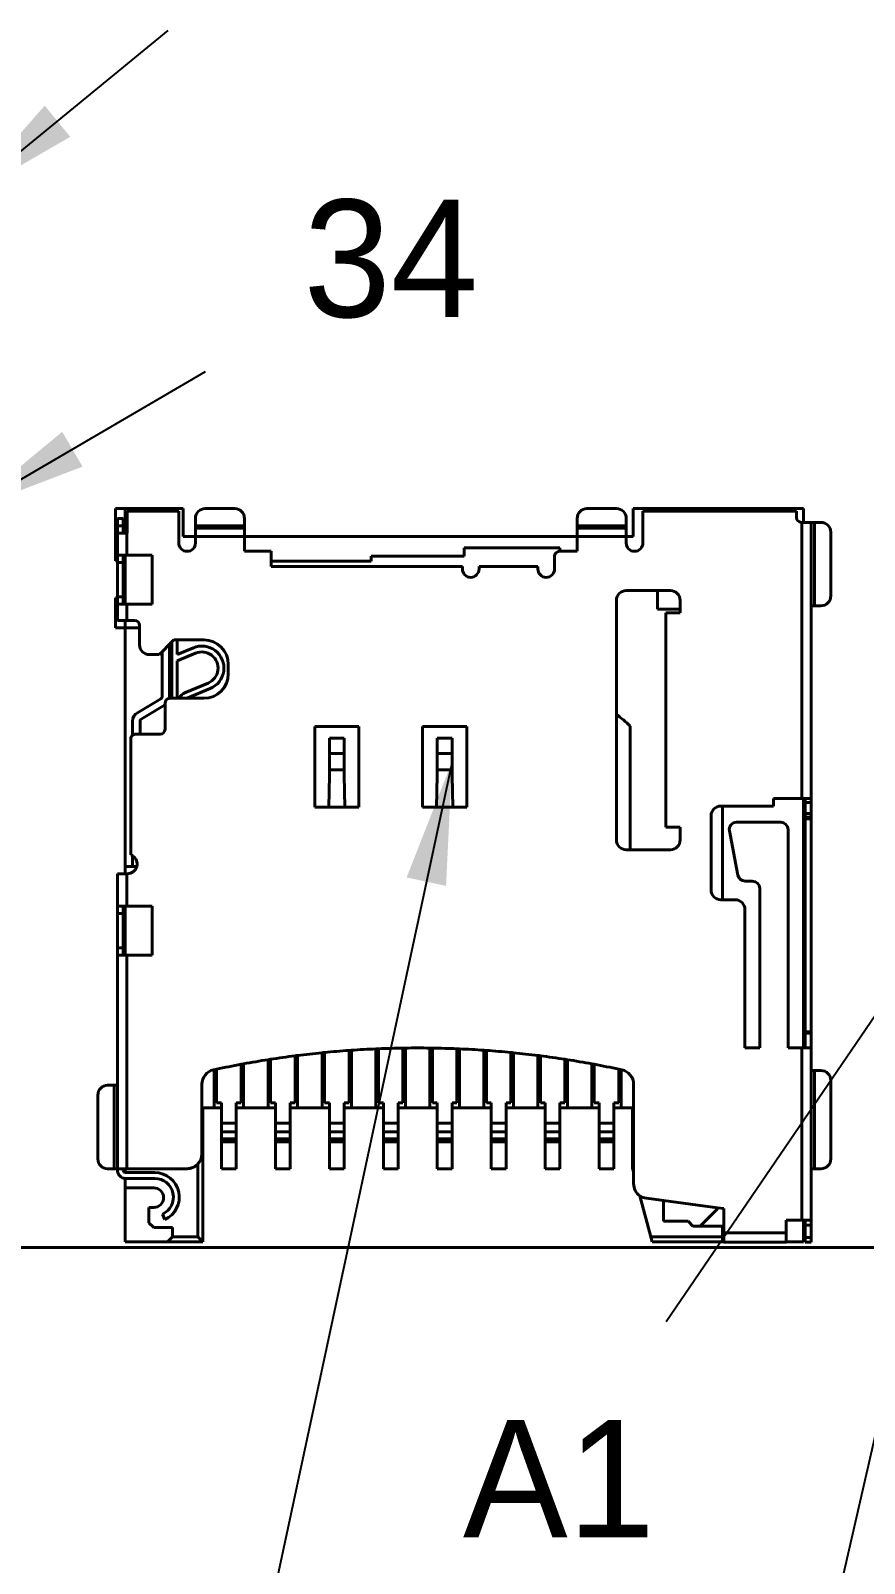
# Model space of a CAD drawing. Header units: millimetres. Extents: x 15 to 205, y 5 to 292.
# Drawn here: x 86.58 to 103.57, y 103.83 to 135.06 of the extents above; entities that cross this region are included whole.
import ezdxf

# ---------------------------------------------------------------- set-up
doc = ezdxf.new("R2010")
doc.units = ezdxf.units.MM
doc.layers.add('Annotations', color=7, linetype='Continuous')
doc.layers.add('Geometries', color=7, linetype='Continuous')
doc.dimstyles.new('ISO-25', dxfattribs={"dimtxt": 2.5, "dimasz": 2.5, "dimexe": 1.25, "dimexo": 0.625, "dimtad": 1, "dimtxsty": 'Standard', "dimcen": 2.5, "dimadec": 0, "dimazin": 0, "dimtfac": 1, "dimtmove": 0, "dimatfit": 3, "dimfxl": 1, "dimarcsym": 0})

msp = doc.modelspace()

# ---------------------------------------------------------------- linework, layer by layer
at = {"layer": 'Geometries', "linetype": 'Continuous', "lineweight": 40}
for p, q in [((88.308, 125.318), (88.508, 125.318)), ((88.308, 124.253), (88.308, 125.318)), ((88.508, 125.318), (89.688, 125.318)), ((88.508, 124.818), (88.508, 125.318)), ((89.598, 125.268), (88.548, 125.268)), ((88.548, 125.268), (88.548, 124.818)), ((89.598, 125.268), (89.598, 124.618)), ((89.688, 125.318), (89.688, 124.748)), ((90.738, 125.318), (90.138, 125.318)), ((97.918, 125.318), (98.518, 125.318)), ((98.858, 125.318), (102.328, 125.318)), ((98.858, 124.748), (98.858, 125.318)), ((102.188, 125.268), (99.058, 125.268)), ((99.058, 125.268), (99.058, 124.618)), ((102.188, 125.268), (102.188, 125.138)), ((102.328, 125.318), (102.328, 125.038)), ((88.348, 125.118), (88.348, 124.968)), ((88.348, 125.118), (88.468, 125.118)), ((88.348, 124.968), (88.348, 124.818)), ((88.348, 124.968), (88.468, 124.968)), ((88.468, 125.118), (88.468, 124.968)), ((88.468, 124.968), (88.468, 124.818)), ((89.938, 124.968), (89.938, 125.118)), ((89.938, 124.918), (89.938, 124.968)), ((90.938, 124.968), (89.938, 124.968)), ((90.938, 124.968), (90.938, 125.118)), ((90.938, 124.918), (90.938, 124.968)), ((97.718, 124.968), (97.718, 125.118)), ((97.718, 124.918), (97.718, 124.968)), ((97.718, 124.968), (98.718, 124.968)), ((98.718, 124.968), (98.718, 125.118)), ((98.718, 124.918), (98.718, 124.968)), ((102.298, 125.038), (102.288, 125.038)), ((102.328, 125.038), (102.298, 125.038)), ((102.298, 125.038), (102.298, 119.408)), ((102.488, 125.038), (102.328, 125.038)), ((102.488, 125.038), (102.558, 125.038)), ((102.488, 125.038), (102.488, 123.338)), ((102.558, 125.038), (102.688, 125.038)), ((102.558, 125.038), (102.558, 123.338)), ((88.468, 124.818), (88.348, 124.818)), ((88.348, 124.818), (88.348, 124.368)), ((88.508, 124.818), (88.468, 124.818)), ((88.538, 124.818), (88.508, 124.818)), ((88.538, 124.818), (88.548, 124.818)), ((88.538, 124.818), (88.538, 124.368)), ((89.688, 124.748), (89.938, 124.748)), ((89.938, 124.748), (89.938, 124.918)), ((90.938, 124.918), (89.938, 124.918)), ((90.938, 124.748), (89.938, 124.748)), ((89.938, 124.618), (89.938, 124.748)), ((90.938, 124.748), (90.938, 124.918)), ((90.938, 124.748), (97.718, 124.748)), ((90.938, 124.748), (90.938, 124.448)), ((97.718, 124.748), (97.718, 124.918)), ((97.718, 124.918), (98.718, 124.918)), ((97.718, 124.748), (98.718, 124.748)), ((97.718, 124.448), (97.718, 124.748)), ((98.718, 124.748), (98.718, 124.918)), ((98.718, 124.748), (98.858, 124.748)), ((98.718, 124.748), (98.718, 124.618)), ((102.888, 124.838), (102.888, 123.538)), ((88.468, 124.368), (88.348, 124.368)), ((88.348, 124.368), (88.348, 124.253)), ((88.468, 124.368), (88.468, 124.253)), ((88.508, 124.368), (88.468, 124.368)), ((88.538, 124.368), (88.508, 124.368)), ((88.508, 124.253), (88.508, 124.368)), ((88.538, 124.368), (89.058, 124.368)), ((89.058, 124.368), (89.058, 123.368)), ((90.938, 124.448), (91.478, 124.448)), ((91.478, 124.448), (91.478, 124.248)), ((93.518, 124.351), (93.518, 124.248)), ((95.418, 124.351), (93.518, 124.351)), ((97.368, 124.518), (95.418, 124.518)), ((95.418, 124.518), (95.418, 124.351)), ((97.258, 124.088), (97.258, 124.348)), ((97.358, 124.448), (97.368, 124.448)), ((97.368, 124.448), (97.368, 124.518)), ((97.368, 124.448), (97.718, 124.448)), ((88.348, 124.253), (88.308, 124.253)), ((88.348, 124.253), (88.348, 124.218)), ((88.348, 124.218), (88.348, 123.518)), ((88.348, 124.218), (88.468, 124.218)), ((88.468, 124.253), (88.468, 124.228)), ((88.508, 124.253), (88.468, 124.253)), ((88.468, 124.228), (88.468, 124.218)), ((88.508, 124.228), (88.468, 124.228)), ((88.468, 124.218), (88.468, 123.528)), ((88.508, 124.228), (88.508, 124.253)), ((88.508, 123.528), (88.508, 124.228)), ((93.518, 124.248), (91.478, 124.248)), ((91.478, 124.248), (91.478, 124.138)), ((91.478, 124.138), (95.378, 124.138)), ((95.378, 124.138), (95.378, 124.088)), ((95.718, 124.138), (96.918, 124.138)), ((95.718, 124.088), (95.718, 124.138)), ((96.918, 124.138), (96.918, 124.088)), ((88.308, 123.503), (88.348, 123.503)), ((88.308, 122.888), (88.308, 123.503)), ((88.348, 123.518), (88.348, 123.503)), ((88.348, 123.518), (88.468, 123.518)), ((88.348, 123.503), (88.348, 123.368)), ((88.468, 123.368), (88.348, 123.368)), ((88.348, 123.368), (88.348, 123.038)), ((88.508, 123.528), (88.468, 123.528)), ((88.468, 123.528), (88.468, 123.518)), ((88.468, 123.518), (88.468, 123.503)), ((88.468, 123.503), (88.468, 123.368)), ((88.468, 123.503), (88.508, 123.503)), ((88.508, 123.368), (88.468, 123.368)), ((88.508, 123.503), (88.508, 123.528)), ((88.508, 123.368), (88.508, 123.503)), ((88.538, 123.368), (88.508, 123.368)), ((88.538, 123.368), (89.058, 123.368)), ((88.538, 123.368), (88.538, 123.038)), ((98.518, 123.448), (98.518, 121.131)), ((99.358, 123.648), (98.718, 123.648)), ((99.358, 123.268), (99.358, 123.648)), ((99.618, 123.648), (99.358, 123.648)), ((99.818, 123.268), (99.818, 123.448)), ((99.358, 123.268), (99.818, 123.268)), ((99.528, 123.198), (99.818, 123.198)), ((99.528, 118.828), (99.528, 123.198)), ((99.818, 123.198), (99.818, 123.268)), ((102.488, 123.338), (102.558, 123.338)), ((102.488, 123.338), (102.488, 123.138)), ((102.488, 123.138), (102.488, 119.408)), ((102.558, 123.338), (102.688, 123.338)), ((88.508, 122.888), (88.308, 122.888)), ((88.508, 123.038), (88.348, 123.038)), ((88.538, 123.038), (88.508, 123.038)), ((88.508, 122.888), (88.508, 123.038)), ((88.508, 122.888), (88.508, 118.028)), ((88.508, 122.888), (88.798, 122.888)), ((88.538, 123.038), (88.698, 123.038)), ((88.798, 122.888), (88.798, 122.938)), ((88.798, 122.543), (88.798, 122.888)), ((89.408, 122.553), (89.258, 122.403)), ((89.458, 122.603), (89.408, 122.553)), ((89.408, 121.488), (89.408, 122.553)), ((89.498, 122.643), (89.458, 122.603)), ((89.458, 122.603), (89.458, 121.453)), ((89.568, 122.643), (89.498, 122.643)), ((89.568, 122.643), (89.568, 122.348)), ((90.108, 122.643), (89.568, 122.643)), ((89.896, 122.484), (89.568, 122.348)), ((89.198, 122.343), (88.998, 122.343)), ((89.258, 122.403), (89.198, 122.343)), ((89.258, 122.403), (89.258, 121.488)), ((89.568, 122.218), (89.942, 122.373)), ((89.568, 122.218), (89.568, 121.453)), ((90.608, 121.953), (90.608, 122.143)), ((90.194, 121.763), (89.735, 121.573)), ((89.781, 121.462), (90.24, 121.652)), ((89.234, 121.445), (88.756, 121.16)), ((88.832, 121.031), (89.31, 121.316)), ((89.318, 121.321), (89.318, 121.353)), ((89.318, 120.823), (89.318, 121.321)), ((89.418, 121.453), (89.458, 121.453)), ((89.458, 121.453), (89.568, 121.453)), ((89.568, 121.453), (89.601, 121.453)), ((89.601, 121.453), (89.763, 121.453)), ((89.763, 121.453), (90.108, 121.453)), ((88.658, 120.988), (88.658, 120.708)), ((88.808, 120.723), (88.808, 120.988)), ((92.368, 120.878), (92.368, 119.238)), ((93.268, 120.878), (92.368, 120.878)), ((93.268, 119.238), (93.268, 120.878)), ((94.568, 120.878), (94.568, 119.238)), ((95.468, 120.878), (94.568, 120.878)), ((95.468, 119.238), (95.468, 120.878)), ((98.518, 121.131), (98.518, 118.568)), ((98.798, 118.368), (98.798, 120.888)), ((88.618, 118.265), (88.618, 120.623)), ((88.658, 120.708), (88.658, 120.703)), ((88.718, 120.723), (88.808, 120.723)), ((88.808, 120.723), (89.218, 120.723)), ((92.668, 120.329), (92.668, 120.643)), ((92.968, 120.643), (92.668, 120.643)), ((92.968, 120.329), (92.968, 120.643)), ((94.868, 120.329), (94.868, 120.643)), ((95.168, 120.643), (94.868, 120.643)), ((95.168, 120.329), (95.168, 120.643)), ((92.668, 119.994), (92.668, 120.329)), ((92.968, 120.329), (92.668, 120.329)), ((92.968, 119.994), (92.968, 120.329)), ((94.868, 119.994), (94.868, 120.329)), ((95.168, 120.329), (94.868, 120.329)), ((95.168, 119.994), (95.168, 120.329)), ((92.668, 119.878), (92.668, 119.994)), ((92.968, 119.994), (92.668, 119.994)), ((92.968, 119.878), (92.968, 119.994)), ((94.868, 119.878), (94.868, 119.994)), ((95.168, 119.994), (94.868, 119.994)), ((95.168, 119.878), (95.168, 119.994)), ((92.668, 119.878), (92.654, 119.238)), ((92.982, 119.238), (92.968, 119.878)), ((94.868, 119.878), (94.854, 119.238)), ((95.182, 119.238), (95.168, 119.878)), ((101.718, 119.258), (101.718, 119.408)), ((102.298, 119.408), (101.718, 119.408)), ((102.328, 119.408), (102.298, 119.408)), ((102.368, 119.408), (102.328, 119.408)), ((102.328, 119.408), (102.328, 114.328)), ((102.368, 119.328), (102.368, 119.408)), ((102.488, 119.408), (102.368, 119.408)), ((102.368, 119.108), (102.368, 119.328)), ((102.488, 119.328), (102.368, 119.328)), ((102.488, 119.328), (102.488, 119.408)), ((102.488, 119.108), (102.488, 119.328)), ((92.368, 119.238), (92.654, 119.238)), ((92.654, 119.238), (92.982, 119.238)), ((92.982, 119.238), (93.268, 119.238)), ((94.568, 119.238), (94.854, 119.238)), ((94.854, 119.238), (95.182, 119.238)), ((95.182, 119.238), (95.468, 119.238)), ((100.448, 119.058), (100.448, 117.548)), ((100.678, 119.258), (100.648, 119.258)), ((100.678, 117.348), (100.678, 119.258)), ((101.718, 119.258), (100.678, 119.258)), ((102.368, 119.028), (102.368, 119.108)), ((102.488, 119.108), (102.368, 119.108)), ((102.368, 119.028), (102.368, 118.998)), ((102.488, 119.028), (102.368, 119.028)), ((102.368, 118.998), (102.368, 114.66)), ((102.488, 118.998), (102.368, 118.998)), ((102.488, 119.028), (102.488, 119.108)), ((102.488, 119.028), (102.488, 118.998)), ((102.488, 118.998), (102.488, 114.66)), ((99.818, 118.828), (99.528, 118.828)), ((99.818, 118.568), (99.818, 118.828)), ((100.821, 118.75), (100.995, 117.85)), ((101.868, 118.928), (100.968, 118.928)), ((102.018, 114.328), (102.018, 118.778)), ((88.658, 118.028), (88.658, 118.245)), ((98.718, 118.368), (98.798, 118.368)), ((98.798, 118.368), (99.618, 118.368)), ((88.508, 117.878), (88.348, 117.878)), ((88.348, 117.878), (88.348, 117.218)), ((88.508, 117.878), (88.508, 118.028)), ((88.508, 118.028), (88.658, 118.028)), ((88.538, 117.878), (88.508, 117.878)), ((88.538, 117.878), (88.548, 117.878)), ((88.538, 117.878), (88.538, 117.218)), ((88.658, 118.028), (88.742, 118.028)), ((101.142, 117.728), (101.288, 117.728)), ((101.438, 117.578), (101.438, 114.328)), ((88.468, 117.218), (88.348, 117.218)), ((88.348, 117.218), (88.348, 117.068)), ((88.508, 117.218), (88.468, 117.218)), ((88.468, 117.218), (88.468, 117.068)), ((88.538, 117.218), (88.508, 117.218)), ((88.508, 116.218), (88.508, 117.218)), ((88.538, 117.218), (89.058, 117.218)), ((89.058, 117.218), (89.058, 116.218)), ((100.648, 117.348), (100.678, 117.348)), ((100.678, 117.348), (100.938, 117.348)), ((101.138, 117.148), (101.138, 114.328)), ((88.348, 117.068), (88.348, 116.368)), ((88.348, 117.068), (88.468, 117.068)), ((88.468, 117.068), (88.468, 116.368)), ((88.348, 116.368), (88.348, 116.218)), ((88.348, 116.368), (88.468, 116.368)), ((88.468, 116.218), (88.348, 116.218)), ((88.348, 116.218), (88.348, 113.718)), ((88.468, 116.368), (88.468, 116.218)), ((88.508, 116.218), (88.468, 116.218)), ((88.538, 116.218), (88.508, 116.218)), ((88.538, 116.218), (89.058, 116.218)), ((88.538, 116.218), (88.538, 111.868)), ((102.368, 114.66), (102.368, 114.628)), ((102.368, 114.66), (102.488, 114.66)), ((102.368, 114.328), (102.368, 114.628)), ((102.488, 114.628), (102.368, 114.628)), ((102.488, 114.66), (102.488, 114.628)), ((102.488, 114.328), (102.488, 114.628)), ((93.618, 114.31), (93.618, 114.058)), ((93.668, 114.058), (93.668, 114.312)), ((94.168, 114.058), (94.168, 114.326)), ((94.218, 114.058), (94.218, 114.326)), ((94.718, 114.326), (94.718, 114.058)), ((94.768, 114.058), (94.768, 114.326)), ((95.268, 114.058), (95.268, 114.312)), ((95.318, 114.058), (95.318, 114.31)), ((101.438, 114.328), (101.138, 114.328)), ((102.298, 114.328), (102.018, 114.328)), ((102.328, 114.328), (102.298, 114.328)), ((102.298, 114.328), (102.298, 110.818)), ((102.368, 114.328), (102.328, 114.328)), ((102.488, 114.328), (102.368, 114.328)), ((102.488, 114.328), (102.488, 113.868)), ((90.918, 113.108), (90.918, 114.004)), ((91.418, 114.089), (91.418, 114.058)), ((91.468, 114.058), (91.418, 114.058)), ((91.418, 114.058), (91.418, 113.108)), ((91.468, 114.058), (91.468, 114.097)), ((91.468, 113.208), (91.468, 114.058)), ((91.968, 114.058), (91.968, 114.168)), ((92.018, 114.058), (91.968, 114.058)), ((91.968, 113.208), (91.968, 114.058)), ((92.018, 114.058), (92.018, 114.174)), ((92.018, 113.108), (92.018, 114.058)), ((92.518, 114.231), (92.518, 114.058)), ((92.568, 114.058), (92.518, 114.058)), ((92.518, 114.058), (92.518, 113.108)), ((92.568, 114.058), (92.568, 114.236)), ((92.568, 113.208), (92.568, 114.058)), ((93.068, 114.058), (93.068, 114.278)), ((93.118, 114.058), (93.068, 114.058)), ((93.068, 113.208), (93.068, 114.058)), ((93.118, 114.058), (93.118, 114.281)), ((93.118, 113.108), (93.118, 114.058)), ((93.668, 114.058), (93.618, 114.058)), ((93.618, 114.058), (93.618, 113.108)), ((93.668, 113.208), (93.668, 114.058)), ((94.218, 114.058), (94.168, 114.058)), ((94.168, 113.208), (94.168, 114.058)), ((94.218, 113.108), (94.218, 114.058)), ((94.768, 114.058), (94.718, 114.058)), ((94.718, 114.058), (94.718, 113.108)), ((94.768, 113.208), (94.768, 114.058)), ((95.318, 114.058), (95.268, 114.058)), ((95.268, 113.208), (95.268, 114.058)), ((95.318, 113.108), (95.318, 114.058)), ((95.818, 114.281), (95.818, 114.058)), ((95.868, 114.058), (95.818, 114.058)), ((95.818, 114.058), (95.818, 113.108)), ((95.868, 114.058), (95.868, 114.278)), ((95.868, 113.208), (95.868, 114.058)), ((96.368, 114.058), (96.368, 114.236)), ((96.418, 114.058), (96.368, 114.058)), ((96.368, 113.208), (96.368, 114.058)), ((96.418, 114.058), (96.418, 114.231)), ((96.418, 113.108), (96.418, 114.058)), ((96.918, 114.174), (96.918, 114.058)), ((96.968, 114.058), (96.918, 114.058)), ((96.918, 114.058), (96.918, 113.108)), ((96.968, 114.058), (96.968, 114.168)), ((96.968, 113.208), (96.968, 114.058)), ((97.468, 114.058), (97.468, 114.097)), ((97.518, 114.058), (97.468, 114.058)), ((97.468, 113.208), (97.468, 114.058)), ((97.518, 114.058), (97.518, 114.089)), ((97.518, 113.108), (97.518, 114.058)), ((98.018, 114.004), (98.018, 113.108)), ((88.348, 113.568), (88.348, 113.718)), ((90.318, 113.884), (90.318, 113.108)), ((90.368, 113.208), (90.368, 113.895)), ((90.868, 113.208), (90.868, 113.995)), ((98.068, 113.208), (98.068, 113.995)), ((98.568, 113.208), (98.568, 113.895)), ((98.618, 113.108), (98.618, 113.884)), ((102.488, 113.868), (102.558, 113.868)), ((102.488, 113.868), (102.488, 111.868)), ((102.558, 113.868), (102.688, 113.868)), ((102.558, 113.868), (102.558, 111.868)), ((88.278, 113.568), (88.148, 113.568)), ((88.348, 113.568), (88.278, 113.568)), ((88.278, 111.868), (88.278, 113.568)), ((88.348, 113.568), (88.348, 111.868)), ((90.068, 113.588), (90.068, 113.108)), ((98.868, 111.803), (98.868, 113.588)), ((102.888, 113.668), (102.888, 112.068)), ((87.948, 112.068), (87.948, 113.368)), ((90.068, 113.108), (90.088, 113.108)), ((90.068, 113.108), (90.068, 112.168)), ((90.088, 113.108), (90.088, 110.378)), ((90.088, 113.108), (90.318, 113.108)), ((90.468, 113.108), (90.318, 113.108)), ((90.468, 113.208), (90.368, 113.208)), ((90.468, 113.108), (90.468, 113.208)), ((90.468, 112.797), (90.468, 113.108)), ((90.768, 113.108), (90.768, 113.208)), ((90.868, 113.208), (90.768, 113.208)), ((90.918, 113.108), (90.768, 113.108)), ((90.768, 112.797), (90.768, 113.108)), ((90.918, 113.108), (91.418, 113.108)), ((91.568, 113.108), (91.418, 113.108)), ((91.568, 113.208), (91.468, 113.208)), ((91.568, 113.108), (91.568, 113.208)), ((91.568, 112.797), (91.568, 113.108)), ((91.868, 113.108), (91.868, 113.208)), ((91.968, 113.208), (91.868, 113.208)), ((91.868, 112.797), (91.868, 113.108)), ((92.018, 113.108), (91.868, 113.108)), ((92.018, 113.108), (92.518, 113.108)), ((92.668, 113.108), (92.518, 113.108)), ((92.668, 113.208), (92.568, 113.208)), ((92.668, 113.108), (92.668, 113.208)), ((92.668, 112.797), (92.668, 113.108)), ((92.968, 113.108), (92.968, 113.208)), ((93.068, 113.208), (92.968, 113.208)), ((93.118, 113.108), (92.968, 113.108)), ((92.968, 112.797), (92.968, 113.108)), ((93.118, 113.108), (93.618, 113.108)), ((93.768, 113.108), (93.618, 113.108)), ((93.768, 113.208), (93.668, 113.208)), ((93.768, 113.108), (93.768, 113.208)), ((93.768, 112.797), (93.768, 113.108)), ((94.068, 113.108), (94.068, 113.208)), ((94.168, 113.208), (94.068, 113.208)), ((94.218, 113.108), (94.068, 113.108)), ((94.068, 112.797), (94.068, 113.108)), ((94.218, 113.108), (94.718, 113.108)), ((94.868, 113.108), (94.718, 113.108)), ((94.868, 113.208), (94.768, 113.208)), ((94.868, 113.108), (94.868, 113.208)), ((94.868, 112.797), (94.868, 113.108)), ((95.168, 113.108), (95.168, 113.208)), ((95.268, 113.208), (95.168, 113.208)), ((95.318, 113.108), (95.168, 113.108)), ((95.168, 112.797), (95.168, 113.108)), ((95.318, 113.108), (95.818, 113.108)), ((95.968, 113.108), (95.818, 113.108)), ((95.968, 113.208), (95.868, 113.208)), ((95.968, 113.108), (95.968, 113.208)), ((95.968, 112.797), (95.968, 113.108)), ((96.368, 113.208), (96.268, 113.208)), ((96.268, 113.108), (96.268, 113.208)), ((96.418, 113.108), (96.268, 113.108)), ((96.268, 112.797), (96.268, 113.108)), ((96.418, 113.108), (96.918, 113.108)), ((97.068, 113.108), (96.918, 113.108)), ((97.068, 113.208), (96.968, 113.208)), ((97.068, 113.108), (97.068, 113.208)), ((97.068, 112.797), (97.068, 113.108)), ((97.368, 113.108), (97.368, 113.208)), ((97.468, 113.208), (97.368, 113.208)), ((97.518, 113.108), (97.368, 113.108)), ((97.368, 112.797), (97.368, 113.108)), ((97.518, 113.108), (98.018, 113.108)), ((98.168, 113.108), (98.018, 113.108)), ((98.168, 113.208), (98.068, 113.208)), ((98.168, 113.108), (98.168, 113.208)), ((98.168, 112.797), (98.168, 113.108)), ((98.468, 113.108), (98.468, 113.208)), ((98.568, 113.208), (98.468, 113.208)), ((98.618, 113.108), (98.468, 113.108)), ((98.468, 112.797), (98.468, 113.108)), ((98.618, 113.108), (98.848, 113.108)), ((98.848, 111.878), (98.848, 113.108)), ((90.468, 112.621), (90.468, 112.797)), ((90.768, 112.797), (90.468, 112.797)), ((90.768, 112.621), (90.768, 112.797)), ((91.568, 112.621), (91.568, 112.797)), ((91.868, 112.797), (91.568, 112.797)), ((91.868, 112.621), (91.868, 112.797)), ((92.668, 112.621), (92.668, 112.797)), ((92.968, 112.797), (92.668, 112.797)), ((92.968, 112.621), (92.968, 112.797)), ((93.768, 112.621), (93.768, 112.797)), ((94.068, 112.797), (93.768, 112.797)), ((94.068, 112.621), (94.068, 112.797)), ((94.868, 112.621), (94.868, 112.797)), ((95.168, 112.797), (94.868, 112.797)), ((95.168, 112.621), (95.168, 112.797)), ((95.968, 112.621), (95.968, 112.797)), ((96.268, 112.797), (95.968, 112.797)), ((96.268, 112.621), (96.268, 112.797)), ((97.068, 112.621), (97.068, 112.797)), ((97.368, 112.797), (97.068, 112.797)), ((97.368, 112.621), (97.368, 112.797)), ((98.168, 112.621), (98.168, 112.797)), ((98.468, 112.797), (98.168, 112.797)), ((98.468, 112.621), (98.468, 112.797)), ((90.468, 112.479), (90.468, 112.621)), ((90.768, 112.621), (90.468, 112.621)), ((90.468, 112.418), (90.468, 112.479)), ((90.768, 112.479), (90.468, 112.479)), ((90.768, 112.479), (90.768, 112.621)), ((90.768, 112.418), (90.768, 112.479)), ((91.568, 112.479), (91.568, 112.621)), ((91.868, 112.621), (91.568, 112.621)), ((91.568, 112.418), (91.568, 112.479)), ((91.868, 112.479), (91.568, 112.479)), ((91.868, 112.479), (91.868, 112.621)), ((91.868, 112.418), (91.868, 112.479)), ((92.668, 112.479), (92.668, 112.621)), ((92.968, 112.621), (92.668, 112.621)), ((92.668, 112.418), (92.668, 112.479)), ((92.968, 112.479), (92.668, 112.479)), ((92.968, 112.479), (92.968, 112.621)), ((92.968, 112.418), (92.968, 112.479)), ((93.768, 112.479), (93.768, 112.621)), ((94.068, 112.621), (93.768, 112.621)), ((93.768, 112.418), (93.768, 112.479)), ((94.068, 112.479), (93.768, 112.479)), ((94.068, 112.479), (94.068, 112.621)), ((94.068, 112.418), (94.068, 112.479)), ((94.868, 112.479), (94.868, 112.621)), ((95.168, 112.621), (94.868, 112.621)), ((94.868, 112.418), (94.868, 112.479)), ((95.168, 112.479), (94.868, 112.479)), ((95.168, 112.479), (95.168, 112.621)), ((95.168, 112.418), (95.168, 112.479)), ((95.968, 112.479), (95.968, 112.621)), ((96.268, 112.621), (95.968, 112.621)), ((95.968, 112.418), (95.968, 112.479)), ((96.268, 112.479), (95.968, 112.479)), ((96.268, 112.479), (96.268, 112.621)), ((96.268, 112.418), (96.268, 112.479)), ((97.068, 112.479), (97.068, 112.621)), ((97.368, 112.621), (97.068, 112.621)), ((97.068, 112.418), (97.068, 112.479)), ((97.368, 112.479), (97.068, 112.479)), ((97.368, 112.479), (97.368, 112.621)), ((97.368, 112.418), (97.368, 112.479)), ((98.168, 112.479), (98.168, 112.621)), ((98.468, 112.621), (98.168, 112.621)), ((98.168, 112.418), (98.168, 112.479)), ((98.468, 112.479), (98.168, 112.479)), ((98.468, 112.479), (98.468, 112.621)), ((98.468, 112.418), (98.468, 112.479)), ((90.468, 111.868), (90.468, 112.418)), ((90.768, 112.418), (90.468, 112.418)), ((90.768, 111.868), (90.768, 112.418)), ((91.568, 111.868), (91.568, 112.418)), ((91.868, 112.418), (91.568, 112.418)), ((91.868, 111.868), (91.868, 112.418)), ((92.668, 111.868), (92.668, 112.418)), ((92.968, 112.418), (92.668, 112.418)), ((92.968, 111.868), (92.968, 112.418)), ((93.768, 111.868), (93.768, 112.418)), ((94.068, 112.418), (93.768, 112.418)), ((94.068, 111.868), (94.068, 112.418)), ((94.868, 111.868), (94.868, 112.418)), ((95.168, 112.418), (94.868, 112.418)), ((95.168, 111.868), (95.168, 112.418)), ((95.968, 111.868), (95.968, 112.418)), ((96.268, 112.418), (95.968, 112.418)), ((96.268, 111.868), (96.268, 112.418)), ((97.068, 111.868), (97.068, 112.418)), ((97.368, 112.418), (97.068, 112.418)), ((97.368, 111.868), (97.368, 112.418)), ((98.168, 111.868), (98.168, 112.418)), ((98.468, 112.418), (98.168, 112.418)), ((98.468, 111.868), (98.468, 112.418)), ((88.278, 111.868), (88.148, 111.868)), ((88.348, 111.868), (88.278, 111.868)), ((88.468, 111.868), (88.348, 111.868)), ((88.348, 111.868), (88.348, 111.838)), ((88.508, 111.868), (88.468, 111.868)), ((88.468, 111.838), (88.468, 111.868)), ((88.538, 111.868), (88.508, 111.868)), ((88.508, 111.789), (88.508, 111.868)), ((88.538, 111.868), (89.768, 111.868)), ((89.988, 111.964), (89.988, 110.478)), ((90.768, 111.868), (90.468, 111.868)), ((91.868, 111.868), (91.568, 111.868)), ((92.968, 111.868), (92.668, 111.868)), ((94.068, 111.868), (93.768, 111.868)), ((95.168, 111.868), (94.868, 111.868)), ((96.268, 111.868), (95.968, 111.868)), ((97.368, 111.868), (97.068, 111.868)), ((98.468, 111.868), (98.168, 111.868)), ((98.848, 111.878), (98.868, 111.803)), ((102.488, 111.868), (102.558, 111.868)), ((102.488, 111.868), (102.488, 110.818)), ((102.558, 111.868), (102.688, 111.868)), ((88.508, 111.478), (88.508, 111.668)), ((89.108, 111.788), (88.518, 111.788)), ((88.518, 111.668), (89.108, 111.668)), ((98.868, 111.563), (98.868, 111.803)), ((88.508, 111.478), (89.088, 111.478)), ((88.508, 110.378), (88.508, 111.478)), ((98.998, 111.316), (99.221, 110.478)), ((99.478, 111.219), (99.129, 111.265)), ((99.478, 111.219), (99.478, 110.798)), ((100.578, 111.073), (99.478, 111.219)), ((89.088, 111.078), (88.988, 111.078)), ((88.988, 111.078), (88.988, 110.768)), ((89.264, 110.941), (89.313, 110.832)), ((100.578, 111.048), (100.228, 110.698)), ((100.578, 111.073), (100.578, 111.048)), ((100.708, 111.056), (100.578, 111.073)), ((100.708, 110.558), (100.708, 111.056)), ((88.988, 110.768), (89.088, 110.668)), ((89.088, 110.668), (89.468, 110.668)), ((89.468, 110.478), (89.468, 110.668)), ((99.478, 110.798), (99.978, 110.798)), ((99.978, 110.798), (100.078, 110.698)), ((100.228, 110.698), (100.078, 110.698)), ((100.228, 110.698), (100.678, 110.698)), ((100.678, 110.478), (100.678, 110.698)), ((102.298, 110.818), (101.978, 110.818)), ((101.978, 110.558), (101.978, 110.818)), ((102.328, 110.818), (102.298, 110.818)), ((102.368, 110.818), (102.328, 110.818)), ((102.328, 110.818), (102.328, 110.378)), ((102.488, 110.818), (102.368, 110.818)), ((102.368, 110.718), (102.368, 110.818)), ((102.368, 110.468), (102.368, 110.718)), ((102.488, 110.718), (102.368, 110.718)), ((102.488, 110.718), (102.488, 110.818)), ((102.488, 110.468), (102.488, 110.718)), ((116.355, 110.259), (60.443, 110.259)), ((89.368, 110.378), (88.508, 110.378)), ((89.368, 110.378), (89.468, 110.478)), ((90.088, 110.378), (89.368, 110.378)), ((89.988, 110.478), (89.468, 110.478)), ((90.088, 110.378), (89.988, 110.478)), ((99.221, 110.478), (99.248, 110.378)), ((100.678, 110.478), (99.221, 110.478)), ((100.678, 110.378), (99.248, 110.378)), ((100.678, 110.478), (100.678, 110.378)), ((100.678, 110.478), (100.708, 110.448)), ((100.678, 110.378), (100.708, 110.378)), ((100.708, 110.448), (100.708, 110.558)), ((101.978, 110.558), (100.708, 110.558)), ((100.708, 110.378), (100.708, 110.448)), ((100.708, 110.368), (100.708, 110.378)), ((101.978, 110.368), (100.708, 110.368)), ((101.978, 110.558), (101.978, 110.381)), ((101.978, 110.381), (101.978, 110.378)), ((101.978, 110.378), (101.978, 110.368)), ((102.328, 110.378), (101.978, 110.378)), ((102.368, 110.468), (102.368, 110.368)), ((102.488, 110.468), (102.368, 110.468)), ((102.368, 110.368), (102.488, 110.368)), ((102.488, 110.468), (102.488, 110.368))]:
    msp.add_line(p, q, dxfattribs=at)
for centre, radius, start, end in [((90.138, 125.118), 0.2, 90, 180), ((90.738, 125.118), 0.2, 0, 90), ((97.918, 125.118), 0.2, 90, 180), ((98.518, 125.118), 0.2, 0, 90), ((102.288, 125.138), 0.1, 180, 270), ((102.688, 124.838), 0.2, 0, 90), ((89.768, 124.618), 0.17, 180, 0), ((98.888, 124.618), 0.17, 180, 0), ((97.358, 124.348), 0.1, 90, 180), ((95.548, 124.088), 0.17, 180, 0), ((97.088, 124.088), 0.17, 180, 0), ((98.718, 123.448), 0.2, 90, 180), ((99.618, 123.448), 0.2, 0, 90), ((102.688, 123.538), 0.2, 270, 0), ((88.698, 122.938), 0.1, 0, 90), ((88.998, 122.543), 0.2, 180, 270), ((90.068, 122.068), 0.45, 292.4955, 112.4955), ((90.108, 122.143), 0.5, 0, 90), ((90.068, 122.068), 0.33, 292.4955, 112.4955), ((90.108, 121.953), 0.5, 270, 0), ((89.838, 121.323), 0.27, 112.4955, 151.2996), ((89.208, 121.488), 0.05, 300.8273, 0), ((89.208, 121.488), 0.2, 300.8273, 303.367), ((89.418, 121.353), 0.1, 97.6112, 180), ((89.208, 121.488), 0.2, 349.6649, 0), ((89.418, 121.353), 0.1, 90, 97.6112), ((89.838, 121.323), 0.15, 112.4955, 120.1842), ((88.858, 120.988), 0.2, 120.8273, 180), ((88.858, 120.988), 0.05, 120.8273, 180), ((94.468, 116.175), 6.4, 47.4244, 50.7421), ((88.718, 120.623), 0.1, 126.8699, 180), ((88.718, 120.623), 0.1, 90, 126.8699), ((89.218, 120.823), 0.1, 270, 0), ((100.648, 119.058), 0.2, 90, 180), ((100.968, 118.778), 0.15, 90, 190.9302), ((101.868, 118.778), 0.15, 0, 90), ((98.718, 118.568), 0.2, 180, 270), ((99.618, 118.568), 0.2, 270, 0), ((88.548, 118.078), 0.2, 56.633, 69.5127), ((88.548, 118.078), 0.2, 345.5225, 56.633), ((88.548, 118.078), 0.2, 270, 345.5225), ((101.142, 117.878), 0.15, 190.9302, 270), ((100.648, 117.548), 0.2, 180, 270), ((101.288, 117.578), 0.15, 0, 90), ((100.938, 117.148), 0.2, 0, 90), ((94.468, 94.718), 19.61, 92.4843, 93.9475), ((94.468, 94.718), 19.61, 92.3381, 92.4843), ((94.468, 94.718), 19.61, 90.8766, 92.3381), ((94.468, 94.718), 19.61, 90.7305, 90.8766), ((94.468, 94.718), 19.61, 89.2695, 90.7305), ((94.468, 94.718), 19.61, 89.1234, 89.2695), ((94.468, 94.718), 19.61, 87.6619, 89.1234), ((94.468, 94.718), 19.61, 87.5157, 87.6619), ((94.468, 94.718), 19.61, 86.0525, 87.5157), ((94.468, 94.718), 19.61, 100.4298, 100.5783), ((94.468, 94.718), 19.61, 98.9477, 100.4298), ((94.468, 94.718), 19.61, 98.7998, 98.9477), ((94.468, 94.718), 19.61, 97.3243, 98.7998), ((94.468, 94.718), 19.61, 97.1771, 97.3243), ((94.468, 94.718), 19.61, 95.7069, 97.1771), ((94.468, 94.718), 19.61, 95.5601, 95.7069), ((94.468, 94.718), 19.61, 94.094, 95.5601), ((94.468, 94.718), 19.61, 93.9475, 94.094), ((94.468, 94.718), 19.61, 85.906, 86.0525), ((94.468, 94.718), 19.61, 84.4399, 85.906), ((94.468, 94.718), 19.61, 84.2931, 84.4399), ((94.468, 94.718), 19.61, 82.8229, 84.2931), ((94.468, 94.718), 19.61, 82.6757, 82.8229), ((94.468, 94.718), 19.61, 81.2002, 82.6757), ((94.468, 94.718), 19.61, 81.0523, 81.2002), ((94.468, 94.718), 19.61, 79.5702, 81.0523), ((94.468, 94.718), 19.61, 79.4217, 79.5702), ((90.368, 113.588), 0.3, 102.2587, 180), ((94.468, 94.718), 19.61, 102.2177, 102.2587), ((94.468, 94.718), 19.61, 102.0683, 102.2177), ((94.468, 94.718), 19.61, 100.5783, 102.0683), ((94.468, 94.718), 19.61, 77.9317, 79.4217), ((94.468, 94.718), 19.61, 77.7823, 77.9317), ((94.468, 94.718), 19.61, 77.7413, 77.7823), ((98.568, 113.588), 0.3, 0, 77.7413), ((102.688, 113.668), 0.2, 0, 90), ((88.148, 113.368), 0.2, 90, 180), ((89.768, 112.168), 0.3, 317.1666, 0), ((88.148, 112.068), 0.2, 180, 270), ((88.518, 111.838), 0.17, 180, 266.6277), ((88.518, 111.838), 0.05, 180, 258.463), ((89.768, 112.168), 0.3, 270, 317.1666), ((102.688, 112.068), 0.2, 270, 0), ((88.518, 111.838), 0.05, 258.463, 270), ((88.518, 111.838), 0.17, 266.6277, 270), ((89.108, 111.288), 0.5, 294.2168, 90), ((89.108, 111.288), 0.38, 294.2168, 90), ((99.168, 111.563), 0.3, 180, 235.4698), ((89.088, 111.278), 0.2, 270, 90), ((99.168, 111.563), 0.3, 235.4698, 262.4462)]:
    msp.add_arc(centre, radius, start, end, dxfattribs=at)

# ---------------------------------------------------------------- texts
at = {"layer": 'Annotations', "linetype": 'Continuous', "lineweight": 15, "char_height": 1.79438, "width": 84.66672, "attachment_point": 4}
for s, insert in [('{\\fSF-Mono-Regular-Extended.ttf|b0|i0|c0|p0;\\H1.333333x;34}', (92.141, 130.402)), ('{\\fSF-Mono-Regular-Extended.ttf|b0|i0|c0|p0;\\H1.333333x;A1}', (95.391, 105.553))]:
    msp.add_mtext(s, dxfattribs=dict(at, insert=insert))

# ---------------------------------------------------------------- leaders
at = {"layer": 'Annotations', "linetype": 'Continuous', "lineweight": 15}
for points in [[(85.192, 131.628), (89.38, 135.058)], [(85.271, 125.268), (90.141, 128.114)], [(108.072, 121.26), (99.535, 108.749)], [(95.168, 120.161), (91.013, 100.779)], [(105.479, 113.83), (100.482, 91.947)]]:
    msp.add_leader(points, dimstyle='ISO-25', dxfattribs=at)

doc.saveas('drawing.dxf')
